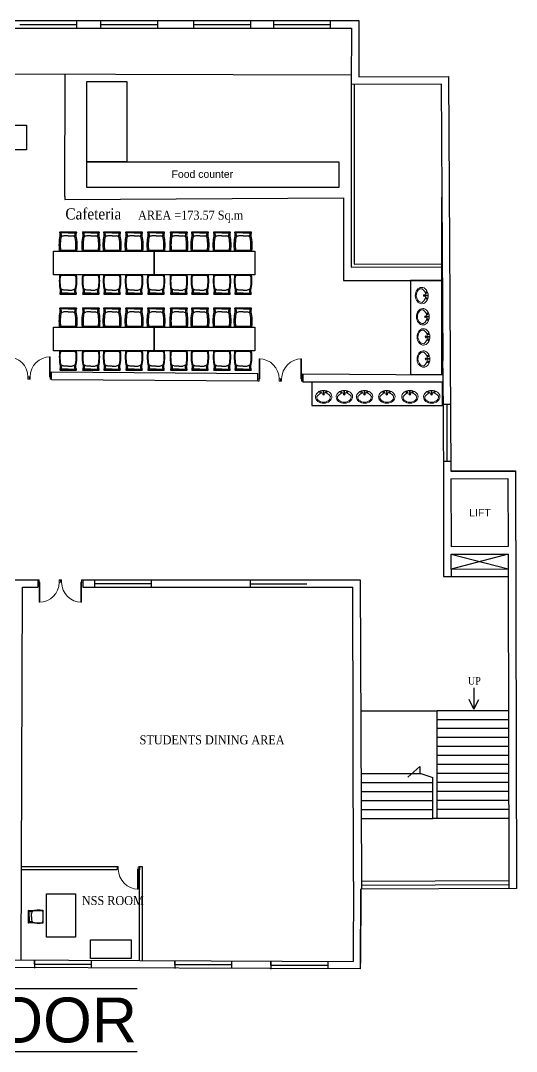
# Model space of a CAD drawing. Header units: millimetres. Extents: x 981.5 to 1069.8, y 230 to 266.8.
# Drawn here: x 1053.46 to 1069.78, y 230.04 to 263.96 of the extents above; entities that cross this region are included whole.
import ezdxf

# ---------------------------------------------------------------- set-up
doc = ezdxf.new("R2010")
doc.units = ezdxf.units.MM
doc.linetypes.add('HIDDEN', pattern=[0.375, 0.25, -0.125])
doc.layers.add('DOOR', color=10, linetype='Continuous', lineweight=15)
doc.styles.add('DUTCH', font='dutch.ttf')
doc.styles.add('ROMANT', font='arial.ttf', dxfattribs={"height": 2.5})

# ---------------------------------------------------------------- blocks, each defined once
blk = doc.blocks.new('A$C764D24B9')
at = {"layer": 'DOOR'}
for points in [[(0.056, 0.111), (0.083, 0.111), (0.083, 1), (0.056, 1)], [(0, 0), (0.056, 0), (0.056, 0.111), (0, 0.111)], [(0.944, 0), (1, 0), (1, 0.111), (0.944, 0.111)]]:
    blk.add_lwpolyline(points, close=True, dxfattribs=at)
blk.add_arc((0.056, 0.111), 0.889, 0, 90, dxfattribs=at)
blk = doc.blocks.new('A$C2C166547')
at = {"color": 0}
for p, q in [((0.201, 0.464), (0.017, 0.464)), ((0.201, 0.456), (0.018, 0.456)), ((0.201, 0.455), (0.018, 0.455)), ((0.201, 0.374), (0.094, 0.374)), ((0.201, 0.464), (0.385, 0.464)), ((0.201, 0.456), (0.385, 0.456)), ((0.201, 0.455), (0.385, 0.455)), ((0.201, 0.374), (0.308, 0.374)), ((0.016, 0.02), (0.006, 0.02)), ((0.016, 0.02), (0.006, 0.016)), ((0.017, 0.001), (0.016, 0.02)), ((0.385, 0.001), (0.387, 0.02)), ((0.387, 0.02), (0.396, 0.016)), ((0.387, 0.02), (0.396, 0.02))]:
    blk.add_line(p, q, dxfattribs=at)
blk.add_lwpolyline([(0.023, 0.369, 0.080461), (0.008, 0, 0.080461)], format="xyb", dxfattribs=at)
for centre, radius, start, end in [((0.018, 0.461), 0.00242, 100.345, 201.3742), ((-0.216, 0.394), 0.241, 354.5513, 15.9626), ((0.018, 0.455), 0.000725, 87.3762, 197.5208), ((0.018, 0.454), 0.000433, 71.7715, 189.2202), ((0.095, 0.276), 0.0978, 90.5164, 143.1927), ((-0.282, 0.346), 0.317, 1.1591, 17.5641), ((0.307, 0.276), 0.0978, 36.8073, 89.4836), ((0.685, 0.346), 0.317, 162.4359, 178.8409), ((0.618, 0.394), 0.241, 164.0374, 185.4487), ((-0.752, 0.137), 1.154, 353.1637, 11.5643), ((0.384, 0.461), 0.00242, 338.6258, 79.655), ((0.385, 0.455), 0.000725, 342.4792, 92.6238), ((0.385, 0.454), 0.000433, 350.7798, 108.2285), ((0.014, -0.011), 0.012, 71.7536, 116.5375), ((0.389, -0.011), 0.012, 63.4625, 108.2464)]:
    blk.add_arc(centre, radius, start, end, dxfattribs=at)
blk = doc.blocks.new('WB5')
at = {"layer": 'DOOR'}
for p, q in [((4.7, 11.3), (6.8, 10.5)), ((5.3, -11), (7.3, -10.1))]:
    blk.add_line(p, q, dxfattribs=at)
for points in [[(2.4, 0.1, 1), (5, 0.1, 1)], [(3.2, 7.9, 1), (5.9, 7.9, 1)], [(3.6, -7.7, -1), (6.3, -7.6, -1)]]:
    blk.add_lwpolyline(points, format="xyb", close=True, dxfattribs=at)
for centre, radius in [((3.7, 0.1), 1.32), ((11.8, 0.3), 2.73), ((11.8, 0.3), 2.19)]:
    blk.add_circle(centre, radius, dxfattribs=at)
for centre, radius, start, end in [((5.6, 13.6), 2.49, 151.6403, 249.4649), ((7.7, 12.8), 2.49, 249.4649, 334.3015), ((32.6, 0.8), 25.2, 127.6693, 236.45), ((18.2, 19.4), 1.66, 91.5976, 127.6693), ((6.3, -13.3), 2.49, 113.4041, 211.2287), ((8.3, -12.4), 2.49, 28.5675, 113.4041)]:
    blk.add_arc(centre, radius, start, end, dxfattribs=at)
blk.add_ellipse((19.5, 0.5), major_axis=(-0.6, 24.9), ratio=0.783308, dxfattribs=at)
blk.add_open_spline([(18.7, -20.2), (23.5, -20.6), (25, -20), (30.8, -16.4), (34.3, -10.8), (37.3, 2.3), (34.9, 9.5), (28.9, 18.7), (25, 21.3), (18.2, 21.1)], degree=3, knots=[3.262053, 3.262053, 3.262053, 3.262053, 3.577225, 3.577225, 4.479784, 4.479784, 5.382343, 5.382343, 6.141594, 6.141594, 6.141594, 6.141594], dxfattribs=at)

msp = doc.modelspace()

# ---------------------------------------------------------------- linework, layer by layer
at = {"linetype": 'Continuous', "ltscale": 0.1}
for p, q in [((1022.944, 263.963), (1064.599, 263.963)), ((1055.302, 263.963), (1055.302, 263.717)), ((1056.092, 263.963), (1056.092, 263.717)), ((1057.963, 263.963), (1057.963, 263.717)), ((1059.155, 263.963), (1059.155, 263.717)), ((1061.026, 263.963), (1061.026, 263.717)), ((1061.781, 263.963), (1061.781, 263.717)), ((1063.652, 263.963), (1063.652, 263.717)), ((1022.944, 263.716), (1064.352, 263.717)), ((1053.431, 263.84), (1055.302, 263.84)), ((1056.092, 263.84), (1057.963, 263.84)), ((1059.155, 263.84), (1061.026, 263.84)), ((1061.781, 263.84), (1063.652, 263.84)), ((1064.598, 263.717), (1064.599, 263.717)), ((1049.505, 262.221), (1064.348, 262.176)), ((1054.92, 258.174), (1054.932, 262.205)), ((1064.347, 261.868), (1064.347, 255.846)), ((1064.445, 261.868), (1064.445, 255.945)), ((1054.92, 258.174), (1054.92, 258.075)), ((1054.92, 258.075), (1064.09, 258.131)), ((1064.346, 255.944), (1064.347, 255.944)), ((1064.347, 255.846), (1067.338, 255.864)), ((1064.445, 255.945), (1067.338, 255.962)), ((1064.445, 255.846), (1064.445, 255.846)), ((1067.358, 252.526), (1067.357, 252.773)), ((1054.475, 252.4, 14.88), (1061.274, 252.352, 7.025)), ((1054.475, 252.153, -0.044), (1054.475, 252.4, 1.385)), ((1054.475, 252.153, 14.878), (1061.274, 252.106, 7.023)), ((1061.274, 252.092), (1061.274, 252.352, 1.513)), ((1062.751, 252.342, 5.319), (1067.354, 252.31)), ((1062.751, 252.092), (1062.751, 252.342, 1.453)), ((1062.751, 252.342, 1.453), (1062.751, 252.064, 1.453)), ((1063.043, 252.064), (1062.751, 252.064)), ((1067.378, 251.336), (1067.624, 251.336)), ((1067.501, 249.465), (1067.501, 251.336)), ((1067.378, 249.465), (1067.624, 249.465)), ((1067.38, 248.885), (1067.38, 245.663)), ((1067.627, 248.885), (1067.632, 246.648)), ((1069.51, 246.653), (1067.632, 246.648)), ((1067.634, 246.402), (1069.51, 246.407)), ((1069.51, 246.407), (1067.634, 245.91)), ((1067.634, 245.91), (1067.634, 246.402)), ((1067.634, 246.402), (1069.511, 245.915)), ((1067.38, 245.663), (1069.511, 245.668)), ((1067.634, 245.91), (1069.511, 245.915)), ((1067.634, 245.91), (1067.635, 245.664)), ((1069.511, 245.915), (1069.511, 245.668)), ((1038.053, 245.558), (1054.072, 245.558)), ((1053.477, 233.043), (1053.523, 245.312)), ((1053.523, 245.312), (1054.031, 245.312)), ((1054.031, 245.558), (1054.031, 245.312)), ((1054.728, 245.558), (1054.81, 245.558)), ((1055.467, 245.558), (1064.637, 245.558)), ((1055.508, 245.558), (1055.508, 245.312)), ((1055.508, 245.312), (1064.393, 245.312)), ((1055.892, 245.56), (1055.892, 245.314)), ((1055.892, 245.437), (1057.763, 245.437)), ((1057.763, 245.56), (1057.763, 245.314)), ((1061.012, 245.555), (1061.012, 245.309)), ((1061.012, 245.432), (1062.883, 245.432)), ((1064.414, 235.626), (1064.393, 245.312)), ((1064.637, 245.558), (1064.682, 235.627)), ((1068.386, 242.007), (1068.386, 241.304)), ((1068.386, 241.304), (1068.229, 241.623)), ((1068.386, 241.304), (1068.544, 241.623)), ((1056.677, 236.117), (1053.488, 236.117)), ((1056.636, 236.018), (1053.488, 236.018)), ((1057.473, 236.117), (1057.374, 236.117)), ((1057.374, 236.117), (1057.374, 236.018)), ((1057.374, 233.028), (1057.374, 236.018)), ((1057.473, 233.028), (1057.473, 236.117)), ((1064.682, 235.627), (1064.683, 235.381)), ((1064.682, 235.504), (1069.536, 235.526)), ((1069.535, 235.649), (1069.536, 235.403)), ((1064.651, 232.754), (1064.66, 235.381)), ((1033.512, 233.119), (1064.405, 233.001)), ((1064.651, 232.754), (1033.512, 232.873)), ((1053.914, 232.914), (1053.913, 233.024, -2.148)), ((1053.913, 233.024, -2.148), (1053.913, 232.778, -2.148)), ((1053.914, 232.914), (1055.785, 232.914)), ((1055.785, 233.037), (1055.785, 232.791)), ((1058.536, 232.898), (1058.536, 233.008, -2.148)), ((1058.536, 233.008, -2.148), (1058.536, 232.762, -2.148)), ((1058.536, 232.898), (1060.407, 232.898)), ((1060.407, 233.022), (1060.407, 232.775)), ((1061.698, 232.88), (1061.697, 232.99, -2.148)), ((1061.697, 232.99, -2.148), (1061.697, 232.743, -2.148)), ((1061.698, 232.88), (1063.569, 232.88)), ((1063.569, 233.003), (1063.569, 232.757)), ((1064.651, 233), (1064.651, 233))]:
    msp.add_line(p, q, dxfattribs=at)
at = {"linetype": 'HIDDEN', "ltscale": 950}
for p, q in [((1066.207, 239.059), (1066.6, 239.416)), ((1066.6, 239.416), (1066.6, 239.183)), ((1066.6, 239.198), (1067.027, 239.048))]:
    msp.add_line(p, q, dxfattribs=at)
at = {"linetype": 'Continuous', "ltscale": 0.1}
for points in [[(1064.353, 263.964), (1064.353, 263.963)], [(1064.599, 263.963), (1064.594, 262.115), (1067.547, 262.125), (1067.625, 249.131), (1069.749, 249.136), (1069.782, 235.404), (1064.66, 235.381), (1064.651, 232.942)], [(1064.352, 263.717), (1064.347, 261.868), (1067.302, 261.878), (1067.357, 252.773)], [(1064.09, 258.131), (1064.09, 255.413), (1067.324, 255.413), (1067.324, 258.15)], [(1067.358, 252.526), (1067.38, 248.885)], [(1067.625, 249.143), (1069.749, 249.148), (1069.782, 235.404), (1064.66, 235.381)], [(1067.627, 248.885), (1069.504, 248.889), (1069.509, 246.653)], [(1069.51, 246.407), (1069.511, 245.915)], [(1069.511, 245.668), (1069.535, 235.649), (1064.682, 235.627)], [(1064.656, 241.251), (1067.175, 241.251)], [(1067.175, 237.706), (1067.175, 241.251)], [(1069.522, 241.251), (1067.175, 241.251)], [(1069.523, 240.955), (1067.175, 240.955)], [(1069.523, 240.66), (1067.175, 240.66)], [(1069.524, 240.365), (1067.175, 240.365)], [(1069.525, 240.069), (1067.175, 240.069)], [(1069.525, 239.774), (1067.175, 239.774)], [(1069.526, 239.478), (1067.175, 239.478)], [(1067.027, 237.706), (1067.027, 239.048)], [(1064.414, 235.626), (1064.405, 233.001)]]:
    msp.add_lwpolyline(points, dxfattribs=at)
for points in [[(1055.639, 261.956), (1056.962, 261.956), (1056.962, 259.312), (1055.639, 259.312)], [(1050.34, 260.519), (1053.654, 260.519), (1053.654, 259.714), (1050.34, 259.714)], [(1055.641, 259.312), (1063.935, 259.312), (1063.935, 258.474), (1055.641, 258.474)], [(1054.543, 256.378), (1057.858, 256.378), (1057.858, 255.598), (1054.543, 255.598)], [(1057.858, 256.375), (1061.172, 256.375), (1061.172, 255.598), (1057.858, 255.598)], [(1067.324, 255.413), (1066.295, 255.413), (1066.295, 252.318), (1067.324, 252.318)], [(1054.543, 253.876), (1057.858, 253.876), (1057.858, 253.097), (1054.543, 253.097)], [(1057.858, 253.874), (1061.172, 253.874), (1061.172, 253.097), (1057.858, 253.097)], [(1067.353, 252.064), (1063.043, 252.064), (1063.043, 251.296), (1067.353, 251.296)], [(1054.316, 235.22), (1055.269, 235.22), (1055.269, 233.796), (1054.316, 233.796)], [(1055.763, 233.704), (1057.098, 233.704), (1057.098, 233.094), (1055.763, 233.094)]]:
    msp.add_lwpolyline(points, close=True, dxfattribs=at)
at = {"elevation": -0.087}
for points in [[(1055.295, 256.99, 0.102523), (1055.282, 256.878, -0.080461), (1055.302, 256.395, -0.3023), (1055.271, 256.399, 0.197932), (1055.259, 256.4, -0.028193), (1055.19, 256.395), (1055.024, 256.395), (1054.857, 256.395, -0.028193), (1054.788, 256.4, 0.197932), (1054.776, 256.399, -0.3023), (1054.745, 256.395, -0.080461), (1054.765, 256.878, 0.102523), (1054.753, 256.99, -0.587111), (1054.766, 257.014), (1055.281, 257.014, -0.587111)], [(1056.045, 256.99, 0.102523), (1056.033, 256.878, -0.080461), (1056.053, 256.395, -0.3023), (1056.021, 256.399, 0.197932), (1056.01, 256.4, -0.028193), (1055.94, 256.395), (1055.774, 256.395), (1055.608, 256.395, -0.028193), (1055.538, 256.4, 0.197932), (1055.527, 256.399, -0.3023), (1055.495, 256.395, -0.080461), (1055.515, 256.878, 0.102523), (1055.503, 256.99, -0.587111), (1055.517, 257.014), (1056.031, 257.014, -0.587111)], [(1056.741, 256.99, 0.102523), (1056.729, 256.878, -0.080461), (1056.749, 256.395, -0.3023), (1056.718, 256.399, 0.197932), (1056.706, 256.4, -0.028193), (1056.637, 256.395), (1056.47, 256.395), (1056.304, 256.395, -0.028193), (1056.235, 256.4, 0.197932), (1056.223, 256.399, -0.3023), (1056.192, 256.395, -0.080461), (1056.212, 256.878, 0.102523), (1056.2, 256.99, -0.587111), (1056.213, 257.014), (1056.728, 257.014, -0.587111)], [(1057.466, 256.99, 0.102523), (1057.454, 256.878, -0.080461), (1057.474, 256.395, -0.3023), (1057.443, 256.399, 0.197932), (1057.431, 256.4, -0.028193), (1057.362, 256.395), (1057.195, 256.395), (1057.029, 256.395, -0.028193), (1056.96, 256.4, 0.197932), (1056.948, 256.399, -0.3023), (1056.917, 256.395, -0.080461), (1056.937, 256.878, 0.102523), (1056.924, 256.99, -0.587111), (1056.938, 257.014), (1057.452, 257.014, -0.587111)], [(1058.189, 256.99, 0.102523), (1058.176, 256.878, -0.080461), (1058.196, 256.395, -0.3023), (1058.165, 256.399, 0.197932), (1058.153, 256.4, -0.028193), (1058.084, 256.395), (1057.918, 256.395), (1057.751, 256.395, -0.028193), (1057.682, 256.4, 0.197932), (1057.67, 256.399, -0.3023), (1057.639, 256.395, -0.080461), (1057.659, 256.878, 0.102523), (1057.647, 256.99, -0.587111), (1057.661, 257.014), (1058.175, 257.014, -0.587111)], [(1058.939, 256.99, 0.102523), (1058.927, 256.878, -0.080461), (1058.947, 256.395, -0.3023), (1058.915, 256.399, 0.197932), (1058.904, 256.4, -0.028193), (1058.835, 256.395), (1058.668, 256.395), (1058.502, 256.395, -0.028193), (1058.432, 256.4, 0.197932), (1058.421, 256.399, -0.3023), (1058.389, 256.395, -0.080461), (1058.409, 256.878, 0.102523), (1058.397, 256.99, -0.587111), (1058.411, 257.014), (1058.925, 257.014, -0.587111)], [(1059.636, 256.99, 0.102523), (1059.623, 256.878, -0.080461), (1059.643, 256.395, -0.3023), (1059.612, 256.399, 0.197932), (1059.6, 256.4, -0.028193), (1059.531, 256.395), (1059.365, 256.395), (1059.198, 256.395, -0.028193), (1059.129, 256.4, 0.197932), (1059.117, 256.399, -0.3023), (1059.086, 256.395, -0.080461), (1059.106, 256.878, 0.102523), (1059.094, 256.99, -0.587111), (1059.107, 257.014), (1059.622, 257.014, -0.587111)], [(1060.36, 256.99, 0.102523), (1060.348, 256.878, -0.080461), (1060.368, 256.395, -0.3023), (1060.337, 256.399, 0.197932), (1060.325, 256.4, -0.028193), (1060.256, 256.395), (1060.089, 256.395), (1059.923, 256.395, -0.028193), (1059.854, 256.4, 0.197932), (1059.842, 256.399, -0.3023), (1059.811, 256.395, -0.080461), (1059.831, 256.878, 0.102523), (1059.818, 256.99, -0.587111), (1059.832, 257.014), (1060.346, 257.014, -0.587111)], [(1061.055, 256.99, 0.102523), (1061.042, 256.878, -0.080461), (1061.062, 256.395, -0.3023), (1061.031, 256.399, 0.197932), (1061.019, 256.4, -0.028193), (1060.95, 256.395), (1060.784, 256.395), (1060.617, 256.395, -0.028193), (1060.548, 256.4, 0.197932), (1060.536, 256.399, -0.3023), (1060.505, 256.395, -0.080461), (1060.525, 256.878, 0.102523), (1060.513, 256.99, -0.587111), (1060.527, 257.014), (1061.041, 257.014, -0.587111)], [(1055.295, 254.984, -0.102523), (1055.282, 255.095, 0.080461), (1055.302, 255.578, 0.3023), (1055.271, 255.575, -0.197932), (1055.259, 255.574, 0.028193), (1055.19, 255.578), (1055.024, 255.578), (1054.857, 255.578, 0.028193), (1054.788, 255.574, -0.197932), (1054.776, 255.575, 0.3023), (1054.745, 255.578, 0.080461), (1054.765, 255.095, -0.102523), (1054.753, 254.984, 0.587111), (1054.766, 254.959), (1055.281, 254.959, 0.587111)], [(1056.045, 254.984, -0.102523), (1056.033, 255.095, 0.080461), (1056.053, 255.578, 0.3023), (1056.021, 255.575, -0.197932), (1056.01, 255.574, 0.028193), (1055.94, 255.578), (1055.774, 255.578), (1055.608, 255.578, 0.028193), (1055.538, 255.574, -0.197932), (1055.527, 255.575, 0.3023), (1055.495, 255.578, 0.080461), (1055.515, 255.095, -0.102523), (1055.503, 254.984, 0.587111), (1055.517, 254.959), (1056.031, 254.959, 0.587111)], [(1056.741, 254.984, -0.102523), (1056.729, 255.095, 0.080461), (1056.749, 255.578, 0.3023), (1056.718, 255.575, -0.197932), (1056.706, 255.574, 0.028193), (1056.637, 255.578), (1056.47, 255.578), (1056.304, 255.578, 0.028193), (1056.235, 255.574, -0.197932), (1056.223, 255.575, 0.3023), (1056.192, 255.578, 0.080461), (1056.212, 255.095, -0.102523), (1056.2, 254.984, 0.587111), (1056.213, 254.959), (1056.728, 254.959, 0.587111)], [(1057.466, 254.984, -0.102523), (1057.454, 255.095, 0.080461), (1057.474, 255.578, 0.3023), (1057.443, 255.575, -0.197932), (1057.431, 255.574, 0.028193), (1057.362, 255.578), (1057.195, 255.578), (1057.029, 255.578, 0.028193), (1056.96, 255.574, -0.197932), (1056.948, 255.575, 0.3023), (1056.917, 255.578, 0.080461), (1056.937, 255.095, -0.102523), (1056.924, 254.984, 0.587111), (1056.938, 254.959), (1057.452, 254.959, 0.587111)], [(1058.189, 254.984, -0.102523), (1058.176, 255.095, 0.080461), (1058.196, 255.578, 0.3023), (1058.165, 255.575, -0.197932), (1058.153, 255.574, 0.028193), (1058.084, 255.578), (1057.918, 255.578), (1057.751, 255.578, 0.028193), (1057.682, 255.574, -0.197932), (1057.67, 255.575, 0.3023), (1057.639, 255.578, 0.080461), (1057.659, 255.095, -0.102523), (1057.647, 254.984, 0.587111), (1057.661, 254.959), (1058.175, 254.959, 0.587111)], [(1058.939, 254.984, -0.102523), (1058.927, 255.095, 0.080461), (1058.947, 255.578, 0.3023), (1058.915, 255.575, -0.197932), (1058.904, 255.574, 0.028193), (1058.835, 255.578), (1058.668, 255.578), (1058.502, 255.578, 0.028193), (1058.432, 255.574, -0.197932), (1058.421, 255.575, 0.3023), (1058.389, 255.578, 0.080461), (1058.409, 255.095, -0.102523), (1058.397, 254.984, 0.587111), (1058.411, 254.959), (1058.925, 254.959, 0.587111)], [(1059.636, 254.984, -0.102523), (1059.623, 255.095, 0.080461), (1059.643, 255.578, 0.3023), (1059.612, 255.575, -0.197932), (1059.6, 255.574, 0.028193), (1059.531, 255.578), (1059.365, 255.578), (1059.198, 255.578, 0.028193), (1059.129, 255.574, -0.197932), (1059.117, 255.575, 0.3023), (1059.086, 255.578, 0.080461), (1059.106, 255.095, -0.102523), (1059.094, 254.984, 0.587111), (1059.107, 254.959), (1059.622, 254.959, 0.587111)], [(1060.36, 254.984, -0.102523), (1060.348, 255.095, 0.080461), (1060.368, 255.578, 0.3023), (1060.337, 255.575, -0.197932), (1060.325, 255.574, 0.028193), (1060.256, 255.578), (1060.089, 255.578), (1059.923, 255.578, 0.028193), (1059.854, 255.574, -0.197932), (1059.842, 255.575, 0.3023), (1059.811, 255.578, 0.080461), (1059.831, 255.095, -0.102523), (1059.818, 254.984, 0.587111), (1059.832, 254.959), (1060.346, 254.959, 0.587111)], [(1061.055, 254.984, -0.102523), (1061.042, 255.095, 0.080461), (1061.062, 255.578, 0.3023), (1061.031, 255.575, -0.197932), (1061.019, 255.574, 0.028193), (1060.95, 255.578), (1060.784, 255.578), (1060.617, 255.578, 0.028193), (1060.548, 255.574, -0.197932), (1060.536, 255.575, 0.3023), (1060.505, 255.578, 0.080461), (1060.525, 255.095, -0.102523), (1060.513, 254.984, 0.587111), (1060.527, 254.959), (1061.041, 254.959, 0.587111)], [(1055.295, 254.488, 0.102523), (1055.282, 254.377, -0.080461), (1055.302, 253.894, -0.3023), (1055.271, 253.897, 0.197932), (1055.259, 253.898, -0.028193), (1055.19, 253.894), (1055.024, 253.894), (1054.857, 253.894, -0.028193), (1054.788, 253.898, 0.197932), (1054.776, 253.897, -0.3023), (1054.745, 253.894, -0.080461), (1054.765, 254.377, 0.102523), (1054.753, 254.488, -0.587111), (1054.766, 254.513), (1055.281, 254.513, -0.587111)], [(1056.045, 254.488, 0.102523), (1056.033, 254.377, -0.080461), (1056.053, 253.894, -0.3023), (1056.021, 253.897, 0.197932), (1056.01, 253.898, -0.028193), (1055.94, 253.894), (1055.774, 253.894), (1055.608, 253.894, -0.028193), (1055.538, 253.898, 0.197932), (1055.527, 253.897, -0.3023), (1055.495, 253.894, -0.080461), (1055.515, 254.377, 0.102523), (1055.503, 254.488, -0.587111), (1055.517, 254.513), (1056.031, 254.513, -0.587111)], [(1056.741, 254.488, 0.102523), (1056.729, 254.377, -0.080461), (1056.749, 253.894, -0.3023), (1056.718, 253.897, 0.197932), (1056.706, 253.898, -0.028193), (1056.637, 253.894), (1056.47, 253.894), (1056.304, 253.894, -0.028193), (1056.235, 253.898, 0.197932), (1056.223, 253.897, -0.3023), (1056.192, 253.894, -0.080461), (1056.212, 254.377, 0.102523), (1056.2, 254.488, -0.587111), (1056.213, 254.513), (1056.728, 254.513, -0.587111)], [(1057.466, 254.488, 0.102523), (1057.454, 254.377, -0.080461), (1057.474, 253.894, -0.3023), (1057.443, 253.897, 0.197932), (1057.431, 253.898, -0.028193), (1057.362, 253.894), (1057.195, 253.894), (1057.029, 253.894, -0.028193), (1056.96, 253.898, 0.197932), (1056.948, 253.897, -0.3023), (1056.917, 253.894, -0.080461), (1056.937, 254.377, 0.102523), (1056.924, 254.488, -0.587111), (1056.938, 254.513), (1057.452, 254.513, -0.587111)], [(1058.189, 254.488, 0.102523), (1058.176, 254.377, -0.080461), (1058.196, 253.894, -0.3023), (1058.165, 253.897, 0.197932), (1058.153, 253.898, -0.028193), (1058.084, 253.894), (1057.918, 253.894), (1057.751, 253.894, -0.028193), (1057.682, 253.898, 0.197932), (1057.67, 253.897, -0.3023), (1057.639, 253.894, -0.080461), (1057.659, 254.377, 0.102523), (1057.647, 254.488, -0.587111), (1057.661, 254.513), (1058.175, 254.513, -0.587111)], [(1058.939, 254.488, 0.102523), (1058.927, 254.377, -0.080461), (1058.947, 253.894, -0.3023), (1058.915, 253.897, 0.197932), (1058.904, 253.898, -0.028193), (1058.835, 253.894), (1058.668, 253.894), (1058.502, 253.894, -0.028193), (1058.432, 253.898, 0.197932), (1058.421, 253.897, -0.3023), (1058.389, 253.894, -0.080461), (1058.409, 254.377, 0.102523), (1058.397, 254.488, -0.587111), (1058.411, 254.513), (1058.925, 254.513, -0.587111)], [(1059.636, 254.488, 0.102523), (1059.623, 254.377, -0.080461), (1059.643, 253.894, -0.3023), (1059.612, 253.897, 0.197932), (1059.6, 253.898, -0.028193), (1059.531, 253.894), (1059.365, 253.894), (1059.198, 253.894, -0.028193), (1059.129, 253.898, 0.197932), (1059.117, 253.897, -0.3023), (1059.086, 253.894, -0.080461), (1059.106, 254.377, 0.102523), (1059.094, 254.488, -0.587111), (1059.107, 254.513), (1059.622, 254.513, -0.587111)], [(1060.36, 254.488, 0.102523), (1060.348, 254.377, -0.080461), (1060.368, 253.894, -0.3023), (1060.337, 253.897, 0.197932), (1060.325, 253.898, -0.028193), (1060.256, 253.894), (1060.089, 253.894), (1059.923, 253.894, -0.028193), (1059.854, 253.898, 0.197932), (1059.842, 253.897, -0.3023), (1059.811, 253.894, -0.080461), (1059.831, 254.377, 0.102523), (1059.818, 254.488, -0.587111), (1059.832, 254.513), (1060.346, 254.513, -0.587111)], [(1061.055, 254.488, 0.102523), (1061.042, 254.377, -0.080461), (1061.062, 253.894, -0.3023), (1061.031, 253.897, 0.197932), (1061.019, 253.898, -0.028193), (1060.95, 253.894), (1060.784, 253.894), (1060.617, 253.894, -0.028193), (1060.548, 253.898, 0.197932), (1060.536, 253.897, -0.3023), (1060.505, 253.894, -0.080461), (1060.525, 254.377, 0.102523), (1060.513, 254.488, -0.587111), (1060.527, 254.513), (1061.041, 254.513, -0.587111)], [(1055.295, 252.482, -0.102523), (1055.282, 252.594, 0.080461), (1055.302, 253.077, 0.3023), (1055.271, 253.073, -0.197932), (1055.259, 253.072, 0.028193), (1055.19, 253.077), (1055.024, 253.077), (1054.857, 253.077, 0.028193), (1054.788, 253.072, -0.197932), (1054.776, 253.073, 0.3023), (1054.745, 253.077, 0.080461), (1054.765, 252.594, -0.102523), (1054.753, 252.482, 0.587111), (1054.766, 252.458), (1055.281, 252.458, 0.587111)], [(1056.045, 252.482, -0.102523), (1056.033, 252.594, 0.080461), (1056.053, 253.077, 0.3023), (1056.021, 253.073, -0.197932), (1056.01, 253.072, 0.028193), (1055.94, 253.077), (1055.774, 253.077), (1055.608, 253.077, 0.028193), (1055.538, 253.072, -0.197932), (1055.527, 253.073, 0.3023), (1055.495, 253.077, 0.080461), (1055.515, 252.594, -0.102523), (1055.503, 252.482, 0.587111), (1055.517, 252.458), (1056.031, 252.458, 0.587111)], [(1056.741, 252.482, -0.102523), (1056.729, 252.594, 0.080461), (1056.749, 253.077, 0.3023), (1056.718, 253.073, -0.197932), (1056.706, 253.072, 0.028193), (1056.637, 253.077), (1056.47, 253.077), (1056.304, 253.077, 0.028193), (1056.235, 253.072, -0.197932), (1056.223, 253.073, 0.3023), (1056.192, 253.077, 0.080461), (1056.212, 252.594, -0.102523), (1056.2, 252.482, 0.587111), (1056.213, 252.458), (1056.728, 252.458, 0.587111)], [(1057.466, 252.482, -0.102523), (1057.454, 252.594, 0.080461), (1057.474, 253.077, 0.3023), (1057.443, 253.073, -0.197932), (1057.431, 253.072, 0.028193), (1057.362, 253.077), (1057.195, 253.077), (1057.029, 253.077, 0.028193), (1056.96, 253.072, -0.197932), (1056.948, 253.073, 0.3023), (1056.917, 253.077, 0.080461), (1056.937, 252.594, -0.102523), (1056.924, 252.482, 0.587111), (1056.938, 252.458), (1057.452, 252.458, 0.587111)], [(1058.189, 252.482, -0.102523), (1058.176, 252.594, 0.080461), (1058.196, 253.077, 0.3023), (1058.165, 253.073, -0.197932), (1058.153, 253.072, 0.028193), (1058.084, 253.077), (1057.918, 253.077), (1057.751, 253.077, 0.028193), (1057.682, 253.072, -0.197932), (1057.67, 253.073, 0.3023), (1057.639, 253.077, 0.080461), (1057.659, 252.594, -0.102523), (1057.647, 252.482, 0.587111), (1057.661, 252.458), (1058.175, 252.458, 0.587111)], [(1058.939, 252.482, -0.102523), (1058.927, 252.594, 0.080461), (1058.947, 253.077, 0.3023), (1058.915, 253.073, -0.197932), (1058.904, 253.072, 0.028193), (1058.835, 253.077), (1058.668, 253.077), (1058.502, 253.077, 0.028193), (1058.432, 253.072, -0.197932), (1058.421, 253.073, 0.3023), (1058.389, 253.077, 0.080461), (1058.409, 252.594, -0.102523), (1058.397, 252.482, 0.587111), (1058.411, 252.458), (1058.925, 252.458, 0.587111)], [(1059.636, 252.482, -0.102523), (1059.623, 252.594, 0.080461), (1059.643, 253.077, 0.3023), (1059.612, 253.073, -0.197932), (1059.6, 253.072, 0.028193), (1059.531, 253.077), (1059.365, 253.077), (1059.198, 253.077, 0.028193), (1059.129, 253.072, -0.197932), (1059.117, 253.073, 0.3023), (1059.086, 253.077, 0.080461), (1059.106, 252.594, -0.102523), (1059.094, 252.482, 0.587111), (1059.107, 252.458), (1059.622, 252.458, 0.587111)], [(1060.36, 252.482, -0.102523), (1060.348, 252.594, 0.080461), (1060.368, 253.077, 0.3023), (1060.337, 253.073, -0.197932), (1060.325, 253.072, 0.028193), (1060.256, 253.077), (1060.089, 253.077), (1059.923, 253.077, 0.028193), (1059.854, 253.072, -0.197932), (1059.842, 253.073, 0.3023), (1059.811, 253.077, 0.080461), (1059.831, 252.594, -0.102523), (1059.818, 252.482, 0.587111), (1059.832, 252.458), (1060.346, 252.458, 0.587111)], [(1061.055, 252.482, -0.102523), (1061.042, 252.594, 0.080461), (1061.062, 253.077, 0.3023), (1061.031, 253.073, -0.197932), (1061.019, 253.072, 0.028193), (1060.95, 253.077), (1060.784, 253.077), (1060.617, 253.077, 0.028193), (1060.548, 253.072, -0.197932), (1060.536, 253.073, 0.3023), (1060.505, 253.077, 0.080461), (1060.525, 252.594, -0.102523), (1060.513, 252.482, 0.587111), (1060.527, 252.458), (1061.041, 252.458, 0.587111)]]:
    msp.add_lwpolyline(points, format="xyb", close=True, dxfattribs=at)
at = {"linetype": 'HIDDEN', "ltscale": 950}
for points in [[(1064.666, 239.183), (1066.642, 239.183)], [(1069.527, 239.183), (1067.175, 239.183)], [(1064.667, 238.888), (1067.027, 238.888)], [(1069.528, 238.888), (1067.175, 238.888)], [(1064.668, 238.592), (1067.027, 238.592)], [(1069.528, 238.592), (1067.175, 238.592)], [(1064.67, 238.297), (1067.027, 238.297)], [(1069.529, 238.297), (1067.175, 238.297)], [(1064.671, 238.002), (1067.027, 238.002)], [(1069.53, 238.002), (1067.175, 238.002)], [(1064.672, 237.706), (1067.027, 237.706)], [(1069.53, 237.706), (1067.027, 237.706)]]:
    msp.add_lwpolyline(points, dxfattribs=at)
msp.add_lwpolyline([(1053.735, 234.679, 0.102523), (1053.821, 234.67, -0.080461), (1054.192, 234.685, -0.3023), (1054.189, 234.661, 0.197932), (1054.189, 234.652, -0.028193), (1054.192, 234.599), (1054.192, 234.471), (1054.192, 234.343, -0.028193), (1054.189, 234.289, 0.197932), (1054.189, 234.28, -0.3023), (1054.192, 234.256, -0.080461), (1053.821, 234.272, 0.102523), (1053.735, 234.262, -0.587111), (1053.716, 234.273), (1053.716, 234.668, -0.587111)], format="xyb", close=True)

# ---------------------------------------------------------------- block references
at = {"xscale": 1.279957330189484, "yscale": 1.279957330189484, "zscale": 1.279957330189484}
for p in [(1054.766, 256.399, -0.087), (1055.517, 256.399, -0.087), (1056.213, 256.399, -0.087), (1056.938, 256.399, -0.087), (1057.661, 256.399, -0.087), (1058.411, 256.399, -0.087), (1059.107, 256.399, -0.087), (1059.832, 256.399, -0.087), (1060.527, 256.399, -0.087), (1054.766, 253.897, -0.087), (1055.517, 253.897, -0.087), (1056.213, 253.897, -0.087), (1056.938, 253.897, -0.087), (1057.661, 253.897, -0.087), (1058.411, 253.897, -0.087), (1059.107, 253.897, -0.087), (1059.832, 253.897, -0.087), (1060.527, 253.897, -0.087)]:
    msp.add_blockref('A$C2C166547', p, dxfattribs=at)
for p, xscale, yscale, zscale, rotation in [((1054.766, 255.575, -0.087), -1.279957330189484, 1.279957330189484, 1.279957330189484, 180), ((1055.517, 255.575, -0.087), -1.279957330189484, 1.279957330189484, 1.279957330189484, 180), ((1056.213, 255.575, -0.087), -1.279957330189484, 1.279957330189484, 1.279957330189484, 180), ((1056.938, 255.575, -0.087), -1.279957330189484, 1.279957330189484, 1.279957330189484, 180), ((1057.661, 255.575, -0.087), -1.279957330189484, 1.279957330189484, 1.279957330189484, 180), ((1058.411, 255.575, -0.087), -1.279957330189484, 1.279957330189484, 1.279957330189484, 180), ((1059.107, 255.575, -0.087), -1.279957330189484, 1.279957330189484, 1.279957330189484, 180), ((1059.832, 255.575, -0.087), -1.279957330189484, 1.279957330189484, 1.279957330189484, 180), ((1060.527, 255.575, -0.087), -1.279957330189484, 1.279957330189484, 1.279957330189484, 180), ((1054.766, 253.073, -0.087), -1.279957330189484, 1.279957330189484, 1.279957330189484, 180), ((1055.517, 253.073, -0.087), -1.279957330189484, 1.279957330189484, 1.279957330189484, 180), ((1056.213, 253.073, -0.087), -1.279957330189484, 1.279957330189484, 1.279957330189484, 180), ((1056.938, 253.073, -0.087), -1.279957330189484, 1.279957330189484, 1.279957330189484, 180), ((1057.661, 253.073, -0.087), -1.279957330189484, 1.279957330189484, 1.279957330189484, 180), ((1058.411, 253.073, -0.087), -1.279957330189484, 1.279957330189484, 1.279957330189484, 180), ((1059.107, 253.073, -0.087), -1.279957330189484, 1.279957330189484, 1.279957330189484, 180), ((1059.832, 253.073, -0.087), -1.279957330189484, 1.279957330189484, 1.279957330189484, 180), ((1060.527, 253.073, -0.087), -1.279957330189484, 1.279957330189484, 1.279957330189484, 180), ((1054.189, 234.273), 0.9845825616842183, 0.9845825616842183, 0.9845825616842183, 89.99999999999999)]:
    msp.add_blockref('A$C2C166547', p, dxfattribs=dict(xscale=xscale, yscale=yscale, zscale=zscale, rotation=rotation))
at = {"linetype": 'Continuous', "ltscale": 0.1}
for name, p, xscale, yscale, zscale, rotation in [('WB5', (1066.878, 254.919), 0.0108536660351445, 0.0108536660351445, 0.0108536660351445, 180), ('WB5', (1066.915, 254.223), 0.0108536660351445, 0.0108536660351445, 0.0108536660351445, 180), ('WB5', (1066.934, 253.558), 0.0108536660351445, 0.0108536660351445, 0.0108536660351445, 180), ('WB5', (1066.934, 252.831), 0.0108536660351445, 0.0108536660351445, 0.0108536660351445, 180), ('WB5', (1063.431, 251.794), 0.0108536660351445, 0.0108536660351445, 0.0108536660351445, 269.9999999999999), ('WB5', (1064.113, 251.794), 0.0108536660351445, 0.0108536660351445, 0.0108536660351445, 269.9999999999999), ('WB5', (1064.779, 251.794), 0.0108536660351445, 0.0108536660351445, 0.0108536660351445, 269.9999999999999), ('WB5', (1065.51, 251.794), 0.0108536660351445, 0.0108536660351445, 0.0108536660351445, 269.9999999999999), ('WB5', (1066.27, 251.794), 0.0108536660351445, 0.0108536660351445, 0.0108536660351445, 269.9999999999999), ('WB5', (1066.988, 251.794), 0.0108536660351445, 0.0108536660351445, 0.0108536660351445, 269.9999999999999), ('A$C764D24B9', (1055.508, 245.558), 0.7384369212746258, 0.7384369212746258, 0.7384369212746258, 180), ('A$C764D24B9', (1057.374, 236.117), 0.7384369212746258, 0.7384369212746258, 0.7384369212746258, 180)]:
    msp.add_blockref(name, p, dxfattribs=dict(at, xscale=xscale, yscale=yscale, zscale=zscale, rotation=rotation))
at = {"linetype": 'Continuous', "ltscale": 0.1, "xscale": 0.7384369212746258, "yscale": 0.7384369212746258, "zscale": 0.7384369212746258}
for p in [(1052.998, 252.161), (1061.274, 252.092)]:
    msp.add_blockref('A$C764D24B9', p, dxfattribs=at)
at = {"linetype": 'Continuous', "ltscale": 0.1, "extrusion": (0, 0, -1), "xscale": 0.7384369212746258, "yscale": 0.7384369212746258, "zscale": -0.7384369212739089}
for p in [(-1054.475, 252.161), (-1062.751, 252.092)]:
    msp.add_blockref('A$C764D24B9', p, dxfattribs=at)
at = {"linetype": 'Continuous', "ltscale": 0.1, "extrusion": (0, 0, -1), "xscale": 0.7384369212746258, "yscale": 0.7384369212746258, "zscale": -0.7384369212739089, "rotation": 180}
msp.add_blockref('A$C764D24B9', (-1054.031, 245.558), dxfattribs=at)

# ---------------------------------------------------------------- texts
at = {"style": 'DUTCH', "width": 0.9}
for s, height, p in [('Cafeteria', 0.3692, (1054.934, 257.419)), ('AREA =173.57 Sq.m', 0.29537, (1057.327, 257.413)), ('UP', 0.2461, (1068.184, 242.112)), ('STUDENTS DINING AREA', 0.29537, (1057.377, 240.144)), ('NSS ROOM', 0.2954, (1055.476, 234.855))]:
    msp.add_text(s, height=height, dxfattribs=at).set_placement(p)
at = {"linetype": 'Continuous', "ltscale": 0.1, "attachment_point": 1, "style": 'ROMANT'}
for s, width, heights, insert, char_height in [('Food counter', 2.494, [-0.246], (1058.429, 259.035), 0.24615), ('\\pi0.49585;LIFT ', 1.65982, [-0.246], (1067.735, 247.892), 0.24615), ('{\\L\\OGROUND FLOOR}', 31.58857, [-2.068], (1040.447, 231.81), 1.47687)]:
    msp.add_mtext_dynamic_manual_height_columns(s, width=width, gutter_width=12.307, heights=heights, dxfattribs=dict(at, insert=insert, char_height=char_height))

doc.saveas('drawing.dxf')
